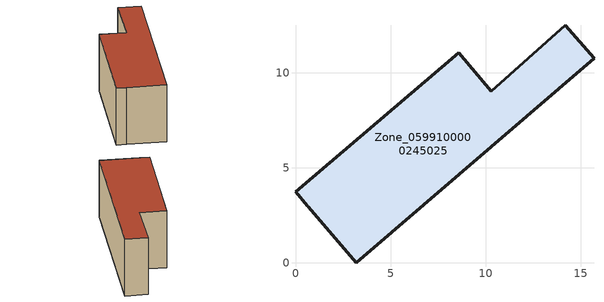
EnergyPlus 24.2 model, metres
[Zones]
Zone_0599100000245025
 floor ground (C_G): 3.2,0 0.66,2.96 0.63,2.99 0,3.73 8.6,11.04 10.31,9.03 14.2,12.5 15.71,10.76 z0
 wall outside (C_F): 3.2,0 15.71,10.76 14.2,12.5 10.31,9.03 8.6,11.04 0,3.73 0.63,2.99 0.66,2.96 3.2,0 z0:6.16
 roof outside (C_R): 0.66,2.96 3.2,0 15.71,10.76 14.2,12.5 10.31,9.03 8.6,11.04 0,3.73 0.63,2.99 z6.16
[BUILDING]
Pand.0599100000245025: North Axis=0; Terrain=City; Loads Convergence Tolerance Value=0.04; Temperature Convergence Tolerance Value=0.4; Solar Distribution=FullExterior; Maximum Number of Warmup Days=25; Minimum Number of Warmup Days=1
[Site:Location]
Rotterdam.The.Hague.AP_ZH_NLD Design_Conditions: Latitude=51.96; Longitude=4.45; Time Zone=1; Elevation=-4.5
[SITE:GROUNDTEMPERATURE:BUILDINGSURFACE]
18, 18, 18, 18, 18, 18, 18, 18, 18, 18, 18, 18
[MATERIAL] Thermal Absorptance=0.9; Solar Absorptance=0.7; Visible Absorptance=0.7
Name | Roughness | Thickness | Conductivity | Density | Specific Heat
G.TI.1946 | MediumSmooth | 0.15 | 1 | 540 | 1210
F.TI.1946 | Rough | 0.3 | 0.857143 | 1920 | 840
R.TI.1946 | MediumRough | 0.2 | 0.1 | 1500 | 1000
[CONSTRUCTION]
C_G: G.TI.1946
C_F: F.TI.1946
C_R: R.TI.1946
[ZONE]
Zone_0599100000245025: Type=1; Multiplier=1; Ceiling Height=Autocalculate; Volume=Autocalculate; Floor Area=autocalculate; Part of Total Floor Area=Yes
[ZONEINFILTRATION:DESIGNFLOWRATE]
Infil_Zone_0599100000245025: Zone or ZoneList or Space or SpaceList=Zone_0599100000245025; Schedule=AlwaysOn; Design Flow Rate Calculation Method=Flow/Area; Flow Rate per Floor Area=0.003; Constant Term Coefficient=1; Temperature Term Coefficient=0; Velocity Term Coefficient=0; Velocity Squared Term Coefficient=0
[HVACTEMPLATE:ZONE:IDEALLOADSAIRSYSTEM]
Zone_0599100000245025: Maximum Heating Supply Air Temperature=50; Minimum Cooling Supply Air Temperature=13; Maximum Heating Supply Air Humidity Ratio=0.0156; Minimum Cooling Supply Air Humidity Ratio=0.0077; Heating Limit=NoLimit; Cooling Limit=NoLimit; Dehumidification Control Type=ConstantSensibleHeatRatio; Cooling Sensible Heat Ratio=0.7; Dehumidification Setpoint=60; Humidification Control Type=None; Humidification Setpoint=30; Outdoor Air Method=None; Outdoor Air Flow Rate per Person=0.00944; Outdoor Air Flow Rate per Zone Floor Area=0; Outdoor Air Flow Rate per Zone=0; Demand Controlled Ventilation Type=None; Outdoor Air Economizer Type=NoEconomizer; Heat Recovery Type=None; Sensible Heat Recovery Effectiveness=0.7; Latent Heat Recovery Effectiveness=0.65
[ZONECONTROL:THERMOSTAT]
ThermostatControl_Zone_0599100000245025: Zone or ZoneList=Zone_0599100000245025; Control Type Schedule=DualSetpointControlType; Control 1=Thermostat_Zone_0599100000245025; Temperature Difference Between Cutout And Setpoint=0
[THERMOSTATSETPOINT:DUALSETPOINT]
Thermostat_Zone_0599100000245025: Heating Setpoint Temperature Schedule=HeatingSetpoint_Zone_0599100000245025; Cooling Setpoint Temperature Schedule=CoolingSetpoint_Zone_0599100000245025
[SCHEDULE:COMPACT]
HeatingSetpoint_Zone_0599100000245025: Through: 12/31, For: AllDays, Until: 24:00, 21
CoolingSetpoint_Zone_0599100000245025: Through: 12/31, For: AllDays, Until: 24:00, 24
DualSetpointControlType: Through: 12/31, For: AllDays, Until: 24:00, 4
AlwaysOn: Through: 12/31, For: AllDays, Until: 24:00, 1
